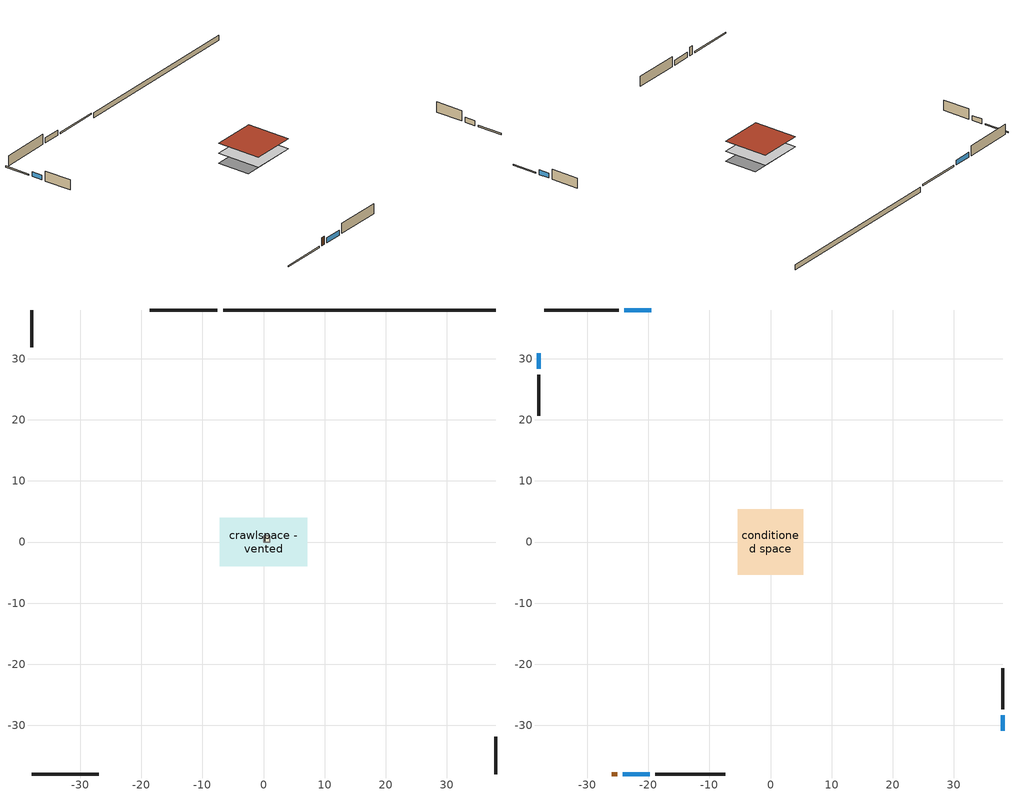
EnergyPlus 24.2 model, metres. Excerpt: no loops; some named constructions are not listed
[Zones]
crawlspace - vented
 floor foundation (Slab1 construction): -7.17,-3.98 -7.17,3.98 7.17,3.98 7.17,-3.98 z-0.91
 wall outside (RimJoist1 construction): -7.56,37.97 -18.59,37.97 z0.3:0.61
 wall outside (RimJoist2 construction): 37.97,-37.97 37.97,-31.84 z0.3:0.61
 wall outside (RimJoist3 construction): -37.97,-37.97 -26.93,-37.97 z0.3:0.61
 wall outside (RimJoist4 construction): -37.97,37.97 -37.97,31.84 z0.3:0.61
 wall foundation (FoundationWall1 construction): 37.97,37.97 -6.63,37.97 z-0.91:0.3
furnace airloop ret air zone
 floor adiabatic (AdiabaticConst): 0,0 0,1 1,1 1,0 z0
 wall adiabatic (AdiabaticConst): 0,1 0,0 1,0 1,1 0,1 z0:1
 ceiling adiabatic (AdiabaticConst): 1,0 1,1 0,1 0,0 z1
conditioned space
 floor to crawlspace - vented (Floor1 construction): -5.34,-5.34 -5.34,5.34 5.34,5.34 5.34,-5.34 z0.3
 wall outside (AdiabaticWallConstruction 1): -26,-37.97 -25.09,-37.97 z0.3:2.34
 wall outside (AdiabaticWallConstruction): -19.52,37.97 -23.93,37.97 / -24.16,-37.97 -19.75,-37.97 z0.3:1.49; 37.97,-30.91 37.97,-28.33 / -37.97,30.91 -37.97,28.33 z0.3:1.43
 wall outside (Wall1 construction): -24.86,37.97 -37.04,37.97 z0.3:2.74
 wall outside (Wall2 construction): 37.97,-27.4 37.97,-20.63 z0.3:2.74
 wall outside (Wall3 construction): -18.82,-37.97 -7.4,-37.97 z0.3:2.74
 wall outside (Wall4 construction): -37.97,27.4 -37.97,20.63 z0.3:2.74
 window (WindowConstruction): -19.52,37.97 -23.93,37.97 z0.3:1.49
 window (WindowConstruction 1): 37.97,-30.91 37.97,-28.33 z0.3:1.43
 window (WindowConstruction 2): -24.16,-37.97 -19.75,-37.97 z0.3:1.49
 window (WindowConstruction 3): -37.97,30.91 -37.97,28.33 z0.3:1.43
 door (Door): -26,-37.97 -25.09,-37.97 z0.3:2.34
 roof outside (Roof1 construction): -5.34,5.34 -5.34,-5.34 5.34,-5.34 5.34,5.34 z2.74
[Material] Roughness=Rough; Thermal Absorptance=0.9
Name | Thickness {m} | Conductivity {W/m-K} | Density {kg/m3} | Specific Heat {J/kg-K} | Solar Absorptance | Visible Absorptance
floor covering | 0.0127 | 0.0433444 | 54.468 | 1339.84 | 0.6 | 0.6
floor stud and cavity | 0.1397 | 0.923637 | 92.3553 | 1139.71 | 0.7 | 0.7
osb sheathing 0.75 in. | 0.01905 | 0.115458 | 512.64 | 1214.23 | 0.7 | 0.7
[Construction]
Floor1 construction Reversed: floor covering, osb sheathing 0.75 in., floor stud and cavity
[EnergyManagementSystem:OutputVariable] Update Frequency=ZoneTimestep
Name | EMS Variable | Type of Data in Variable | EMS Program or Subroutine | Units
loads_htg_walls_timeseries_outvar | loads_htg_walls | Summed | component_loads_program | J
loads_htg_rim_joists_annual_outvar; loads_htg_rim_joists_timeseries_outvar | loads_htg_rim_joists | Summed | component_loads_program | J
loads_htg_foundation_walls_annual_outvar; loads_htg_foundation_walls_timeseries_outvar | loads_htg_foundation_walls | Summed | component_loads_program | J
loads_htg_doors_annual_outvar; loads_htg_doors_timeseries_outvar | loads_htg_doors | Summed | component_loads_program | J
loads_htg_windows_conduction_annual_outvar; loads_htg_windows_conduction_timeseries_outvar | loads_htg_windows_conduction | Summed | component_loads_program | J
loads_htg_windows_solar_annual_outvar; loads_htg_windows_solar_timeseries_outvar | loads_htg_windows_solar | Summed | component_loads_program | J
loads_htg_skylights_conduction_annual_outvar; loads_htg_skylights_conduction_timeseries_outvar | loads_htg_skylights_conduction | Summed | component_loads_program | J
loads_htg_skylights_solar_annual_outvar; loads_htg_skylights_solar_timeseries_outvar | loads_htg_skylights_solar | Summed | component_loads_program | J
loads_htg_floors_annual_outvar; loads_htg_floors_timeseries_outvar | loads_htg_floors | Summed | component_loads_program | J
loads_htg_slabs_annual_outvar; loads_htg_slabs_timeseries_outvar | loads_htg_slabs | Summed | component_loads_program | J
loads_htg_internal_mass_annual_outvar; loads_htg_internal_mass_timeseries_outvar | loads_htg_internal_mass | Summed | component_loads_program | J
loads_htg_infil_annual_outvar; loads_htg_infil_timeseries_outvar | loads_htg_infil | Summed | component_loads_program | J
loads_htg_natvent_annual_outvar; loads_htg_natvent_timeseries_outvar | loads_htg_natvent | Summed | component_loads_program | J
loads_htg_mechvent_annual_outvar; loads_htg_mechvent_timeseries_outvar | loads_htg_mechvent | Summed | component_loads_program | J
loads_htg_whf_annual_outvar; loads_htg_whf_timeseries_outvar | loads_htg_whf | Summed | component_loads_program | J
loads_htg_ducts_annual_outvar; loads_htg_ducts_timeseries_outvar | loads_htg_ducts | Summed | component_loads_program | J
loads_htg_intgains_annual_outvar; loads_htg_intgains_timeseries_outvar | loads_htg_intgains | Summed | component_loads_program | J
loads_htg_lighting_annual_outvar; loads_htg_lighting_timeseries_outvar | loads_htg_lighting | Summed | component_loads_program | J
loads_clg_roofs_annual_outvar; loads_clg_roofs_timeseries_outvar | loads_clg_roofs | Summed | component_loads_program | J
loads_clg_ceilings_annual_outvar; loads_clg_ceilings_timeseries_outvar | loads_clg_ceilings | Summed | component_loads_program | J
loads_clg_walls_annual_outvar; loads_clg_walls_timeseries_outvar | loads_clg_walls | Summed | component_loads_program | J
loads_clg_rim_joists_annual_outvar; loads_clg_rim_joists_timeseries_outvar | loads_clg_rim_joists | Summed | component_loads_program | J
loads_clg_foundation_walls_annual_outvar; loads_clg_foundation_walls_timeseries_outvar | loads_clg_foundation_walls | Summed | component_loads_program | J
loads_clg_doors_annual_outvar; loads_clg_doors_timeseries_outvar | loads_clg_doors | Summed | component_loads_program | J
loads_clg_windows_conduction_annual_outvar; loads_clg_windows_conduction_timeseries_outvar | loads_clg_windows_conduction | Summed | component_loads_program | J
loads_clg_windows_solar_annual_outvar; loads_clg_windows_solar_timeseries_outvar | loads_clg_windows_solar | Summed | component_loads_program | J
loads_clg_skylights_conduction_annual_outvar; loads_clg_skylights_conduction_timeseries_outvar | loads_clg_skylights_conduction | Summed | component_loads_program | J
loads_clg_skylights_solar_annual_outvar; loads_clg_skylights_solar_timeseries_outvar | loads_clg_skylights_solar | Summed | component_loads_program | J
loads_clg_floors_annual_outvar; loads_clg_floors_timeseries_outvar | loads_clg_floors | Summed | component_loads_program | J
loads_clg_slabs_annual_outvar; loads_clg_slabs_timeseries_outvar | loads_clg_slabs | Summed | component_loads_program | J
loads_clg_internal_mass_annual_outvar; loads_clg_internal_mass_timeseries_outvar | loads_clg_internal_mass | Summed | component_loads_program | J
loads_clg_infil_annual_outvar; loads_clg_infil_timeseries_outvar | loads_clg_infil | Summed | component_loads_program | J
loads_clg_natvent_annual_outvar; loads_clg_natvent_timeseries_outvar | loads_clg_natvent | Summed | component_loads_program | J
loads_clg_mechvent_annual_outvar; loads_clg_mechvent_timeseries_outvar | loads_clg_mechvent | Summed | component_loads_program | J
loads_clg_whf_annual_outvar; loads_clg_whf_timeseries_outvar | loads_clg_whf | Summed | component_loads_program | J
loads_clg_ducts_annual_outvar; loads_clg_ducts_timeseries_outvar | loads_clg_ducts | Summed | component_loads_program | J
loads_clg_intgains_annual_outvar; loads_clg_intgains_timeseries_outvar | loads_clg_intgains | Summed | component_loads_program | J
loads_clg_lighting_annual_outvar; loads_clg_lighting_timeseries_outvar | loads_clg_lighting | Summed | component_loads_program | J
loads_htg_tot_annual_outvar; loads_htg_tot_timeseries_outvar | loads_htg_tot | Summed | total_loads_program | J
loads_clg_tot_annual_outvar; loads_clg_tot_timeseries_outvar | loads_clg_tot | Summed | total_loads_program | J
total_infil_flow_rate_timeseries_outvar | total_infil_flow_rate | Averaged | total_airflows_program | m^3/s
total_mechvent_flow_rate_timeseries_outvar | total_mechvent_flow_rate | Averaged | total_airflows_program | m^3/s
total_natvent_flow_rate_timeseries_outvar | total_natvent_flow_rate | Averaged | total_airflows_program | m^3/s
total_whf_flow_rate_timeseries_outvar | total_whf_flow_rate | Averaged | total_airflows_program | m^3/s
[Schedule:Day:Interval]
cooling season schedule day; cooling season schedule day 2; cooling season schedule default day; natural vent schedule default day: No, 24:00, 0
cooling season schedule day 1; natural vent schedule day: No, 24:00, 1
[Schedule:Week:Daily]
cooling season schedule Week Rule - Jan1-May26: cooling season schedule day, cooling season schedule day, cooling season schedule day, cooling season schedule day, cooling season schedule day, cooling season schedule day, cooling season schedule day, cooling season schedule default day, cooling season schedule default day, cooling season schedule default day, cooling season schedule default day, cooling season schedule default day
cooling season schedule Week Rule - May27-Jun2: cooling season schedule day, cooling season schedule day, cooling season schedule day, cooling season schedule day, cooling season schedule day, cooling season schedule day 1, cooling season schedule day 1, cooling season schedule default day, cooling season schedule default day, cooling season schedule default day, cooling season schedule default day, cooling season schedule default day
cooling season schedule Week Rule - Jun3-Sep29: cooling season schedule day 1, cooling season schedule day 1, cooling season schedule day 1, cooling season schedule day 1, cooling season schedule day 1, cooling season schedule day 1, cooling season schedule day 1, cooling season schedule default day, cooling season schedule default day, cooling season schedule default day, cooling season schedule default day, cooling season schedule default day
cooling season schedule Week Rule - Sep30-Oct6: cooling season schedule day 1, cooling season schedule day 2, cooling season schedule day 2, cooling season schedule day 2, cooling season schedule day 2, cooling season schedule day 2, cooling season schedule day 2, cooling season schedule default day, cooling season schedule default day, cooling season schedule default day, cooling season schedule default day, cooling season schedule default day
cooling season schedule Week Rule - Oct7-Dec31: cooling season schedule day 2, cooling season schedule day 2, cooling season schedule day 2, cooling season schedule day 2, cooling season schedule day 2, cooling season schedule day 2, cooling season schedule day 2, cooling season schedule default day, cooling season schedule default day, cooling season schedule default day, cooling season schedule default day, cooling season schedule default day
natural vent schedule Week Rule - Jan1-Jan6: natural vent schedule day, natural vent schedule day, natural vent schedule default day, natural vent schedule day, natural vent schedule default day, natural vent schedule day, natural vent schedule default day, natural vent schedule default day, natural vent schedule default day, natural vent schedule default day, natural vent schedule default day, natural vent schedule default day
natural vent schedule Week Rule - Jan7-Dec31: natural vent schedule default day, natural vent schedule day, natural vent schedule default day, natural vent schedule day, natural vent schedule default day, natural vent schedule day, natural vent schedule default day, natural vent schedule default day, natural vent schedule default day, natural vent schedule default day, natural vent schedule default day, natural vent schedule default day
[Schedule:Year]
cooling season schedule: cooling season schedule Week Rule - Jan1-May26, 1, 1, 5, 26, cooling season schedule Week Rule - May27-Jun2, 5, 27, 6, 2, cooling season schedule Week Rule - Jun3-Sep29, 6, 3, 9, 29, cooling season schedule Week Rule - Sep30-Oct6, 9, 30, 10, 6, cooling season schedule Week Rule - Oct7-Dec31, 10, 7, 12, 31
natural vent schedule: natural vent schedule Week Rule - Jan1-Jan6, 1, 1, 1, 6, natural vent schedule Week Rule - Jan7-Dec31, 1, 7, 12, 31
[Schedule:File]
hot_water_dishwasher: File=in.schedules.csv; Column Number=5; Rows to Skip at Top=1; Number of Hours of Data=8760; Column Separator=Comma; Interpolate to Timestep=Yes; Minutes per Item=15; Adjust Schedule for Daylight Savings=Yes
